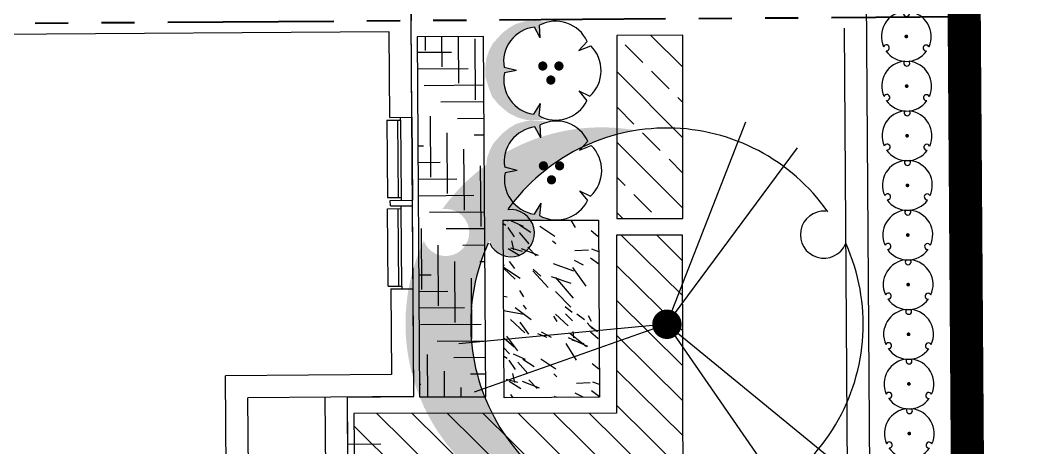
# Model space of a CAD drawing. Header units: feet. Extents: x 919634 to 928945, y 707022 to 708026.
# Drawn here: x 921055.55 to 921085.94, y 707282.8 to 707295.69 of the extents above; entities that cross this region are included whole.
import ezdxf

# ---------------------------------------------------------------- set-up
doc = ezdxf.new("R2010")
doc.units = ezdxf.units.FT
doc.header["$LTSCALE"] = 20
doc.header["$MEASUREMENT"] = 0
for name, pattern in [('PHANTOM2', [1.25, 0.625, -0.125, 0.125, -0.125, 0.125, -0.125]), ('Site Plan$0$HIDDEN2', [0.1875, 0.125, -0.0625]), ('Site Plan$0$PHANTOM2', [1.25, 0.625, -0.125, 0.125, -0.125, 0.125, -0.125])]:
    doc.linetypes.add(name, pattern=pattern)
doc.layers.add('-u-site-propline', color=7, linetype='PHANTOM2', true_color=0xd10000)
for name, color, linetype in [('-u-site-xref', 7, 'Continuous'), ('LK-SHRB-035M', 4, 'Continuous'), ('LK-SHRB-TRNK', 3, 'Continuous'), ('LP-SHRB', 7, 'Continuous'), ('Site Plan$0$-u-site-bldg_interior', 252, 'Continuous'), ('Site Plan$0$-u-site-wall', 4, 'Continuous'), ('Site Plan$0$SP-BLDG-ROOF ABOVE', 4, 'Site Plan$0$HIDDEN2'), ('x-RL TH4-LP Block$0$L-002', 253, 'Continuous'), ('x-RL TH4-LP Block$0$LK-SHRB-035M', 253, 'Continuous'), ('x-RL TH4-LP Block$0$LK-SHRB-TRNK', 253, 'Continuous'), ('x-RL TH4-LP Block$0$LK-TREE-013M', 253, 'Continuous'), ('x-RL TH4-LP Block$0$LK-TREE-035M', 253, 'Continuous'), ('x-RL TH4-LP Block$0$LK-TREE-050M', 253, 'Continuous'), ('x-RL TH4-LP Block$0$LK-TREE-TRNK', 253, 'Continuous'), ('x-RL TH4-LP Block$0$LP-PATT-GRND', 253, 'Continuous'), ('x-RL TH4-LP Block$0$LP-PATT-SHAR', 253, 'Continuous'), ('x-RL TH4-LP Block$0$LP-SHAR-BRDR-CONT', 253, 'Continuous'), ('x-RL TH4-LP Block$0$LP-SHRB', 253, 'Continuous'), ('x-RL TH4-LP Block$0$LP-TREE', 253, 'Continuous')]:
    doc.layers.add(name, color=color, linetype=linetype)
doc.layers.add('Site Plan$0$SP-LOT LINES', color=252, linetype='Site Plan$0$PHANTOM2', lineweight=40)
doc.layers.add('SP-BUILDING-FOOTPRINT', color=1, linetype='Continuous', lineweight=25)
for name, color, linetype, plot in [('x-RL TH4-LP Block$0$-u-site-no_plot', 253, 'Continuous', False), ('x-RL TH4-LP Block$0$LK-SHRB-SHAD', 253, 'Continuous', False), ('x-RL TH4-LP Block$0$LK-TREE-SHAD', 253, 'Continuous', False)]:
    doc.layers.add(name, color=color, linetype=linetype, plot=plot)
doc.layers.get('-u-site-xref').off()

# ---------------------------------------------------------------- blocks, each defined once
blk = doc.blocks.new('Site Plan$0$A$C8793d83c')
at = {"layer": 'Site Plan$0$-u-site-wall'}
for p, q in [((-8.790879084728658, -30.39103582000826), (-8.704234372125939, -43.7244449746795)), ((-9.460864938795567, -30.3953896004241), (-9.283333849394694, -57.71494065783918))]:
    blk.add_line(p, q, dxfattribs=at)
blk = doc.blocks.new('Site Plan')
at = {"layer": 'Site Plan$0$-u-site-bldg_interior'}
for p, q in [((921067.309332239, 707298.5938496244, -0.0005186576935219503), (921067.3301750083, 707295.6772576347, -0.0005186576935178462)), ((921067.3510177776, 707292.7606656449, -0.0005186576935219503), (921067.3301750083, 707295.6772576347, -0.0005186576935178462)), ((921066.6659073936, 707295.3391689545, -0.0005186580669056414), (921023.0003556961, 707295.0271229009, -0.0005186825238062222)), ((921066.6843681333, 707292.755901583, -0.0005186580669097454), (921066.6659073936, 707295.3391689545, -0.0005186580669056414)), ((921066.6843681333, 707292.755901583, -0.0005186580669097454), (921067.3510177776, 707292.7606656449, -0.0005186576935219503)), ((921067.0147240206, 707292.6749269358, -0.0005186578822122779), (921067.0141285128, 707292.7582581415, -0.0005186578822122779)), ((921067.3510177776, 707292.7606656449, -0.0005186576935219503), (921067.3688830097, 707290.260729479, -0.0005186576935219503)), ((921066.6016324356, 707292.6719748697, -0.0005186581135832198), (921067.0147240206, 707292.6749269358, -0.0005186578822122779)), ((921066.6016324356, 707292.6719748697, -0.0005186581135832198), (921066.6183066522, 707290.3387011149, -0.0005186581135832198)), ((921066.9221477339, 707292.6742653602, -0.0005186579340638852), (921066.9388219505, 707290.3409916055, -0.0005186579340638852)), ((921067.0147240206, 707292.6749269358, -0.0005186578822122779), (921067.0313982372, 707290.3416531811, -0.0005186578822122779)), ((921066.6183066522, 707290.3387011149, -0.0005186581135832198), (921067.0313982372, 707290.3416531811, -0.0005186578822122779)), ((921067.0313982372, 707290.3416531811, -0.0005186578822122779), (921067.0319937449, 707290.2583219756, -0.0005186578822122779)), ((921066.6206886831, 707290.0053762927, -0.0005186581135832198), (921067.0337802682, 707290.008328359, -0.0005186578822122779)), ((921066.6373628997, 707287.6721025379, -0.0005186581135832198), (921066.6206886831, 707290.0053762927, -0.0005186581135832198)), ((921066.7022333654, 707290.2559654171, -0.0005186580669097454), (921067.3688830097, 707290.260729479, -0.0005186576935219503)), ((921066.7034243809, 707290.0893030061, -0.0005186580669097454), (921066.7022333654, 707290.2559654171, -0.0005186580669097454)), ((921066.7034243809, 707290.0893030061, -0.0005186580669097454), (921067.3700740251, 707290.094067068, -0.0005186576935219503)), ((921066.957878198, 707287.6743930285, -0.0005186579340638852), (921066.9412039814, 707290.0076667833, -0.0005186579340638852)), ((921067.0337802682, 707290.008328359, -0.0005186578822122779), (921067.0331847604, 707290.0916595645, -0.0005186578822122779)), ((921067.0504544848, 707287.6750546041, -0.0005186578822122779), (921067.0337802682, 707290.008328359, -0.0005186578822122779)), ((921067.3700740251, 707290.094067068, -0.0005186576935219503), (921067.3688830097, 707290.260729479, -0.0005186576935219503)), ((921067.3879392572, 707287.5941309021, -0.0005186576935219503), (921067.3700740251, 707290.094067068, -0.0005186576935219503)), ((921066.6373628997, 707287.6721025379, -0.0005186581135832198), (921067.0504544848, 707287.6750546041, -0.0005186578822122779)), ((921066.7212896129, 707287.5893668402, -0.0005186580669097454), (921067.3879392572, 707287.5941309021, -0.0005186576935219503)), ((921066.7212896129, 707287.5893668402, -0.0005186580669097454), (921066.7397503528, 707285.0060994689, -0.0005186580669056414)), ((921067.0504544848, 707287.6750546041, -0.0005186578822122779), (921067.0510499924, 707287.5917233987, -0.0005186578822122779)), ((921067.4111640588, 707284.3442138865, -0.0005186576935178462), (921067.3879392572, 707287.5941309021, -0.0005186576935219503)), ((921066.7397503528, 707285.0060994689, -0.0005186580669056414), (921061.7398780211, 707284.9703690048, -0.0005186608673141048)), ((921061.7708444233, 707280.6371463172, -0.0005186608673141048), (921061.7398780211, 707284.9703690048, -0.0005186608673141048)), ((921067.4111640588, 707284.3442138865, -0.0005186576935178462), (921062.4112917271, 707284.3084834224, -0.0005186604939263097)), ((921062.4374940675, 707280.641910379, -0.0005186604939263097), (921062.4112917271, 707284.3084834224, -0.0005186604939263097)), ((921064.762301645, 707281.8367666916, -0.0005186591870951056), (921064.7445189207, 707284.3251573063, -0.0005186591870951056)), ((921065.4289512893, 707281.8415307535, -0.0005186588137073104), (921065.4111685648, 707284.3299213682, -0.0005186588137073104))]:
    blk.add_line(p, q, dxfattribs=at)
at = {"layer": 'Site Plan$0$SP-BLDG-ROOF ABOVE', "elevation": -0.0005186588137073104}
blk.add_lwpolyline([(921065.4748224402, 707275.4226413252), (921066.4747969066, 707275.429787418), (921066.421333032, 707282.911149717), (921065.4213585656, 707282.9040036243)], dxfattribs=at)
at = {"layer": 'Site Plan$0$SP-LOT LINES', "ltscale": 0.4, "elevation": -0.0005187010065281598}
for points in [[(921083.9963695528, 707295.796358849), (921083.8391555105, 707317.7957971088), (920989.8415556733, 707317.1240643827), (920989.9987697157, 707295.124626123)], [(921083.9963695528, 707295.796358849), (921084.1535835951, 707273.7969205893), (920990.1559837579, 707273.1251878632), (920989.9987697157, 707295.124626123)]]:
    blk.add_lwpolyline(points, close=True, dxfattribs=at)
at = {"layer": 'Site Plan$0$-u-site-wall', "extrusion": (3.085653148784256e-09, -5.101607450473686e-07, 0.9999999999998699), "rotation": 180.0371235714795}
blk.add_blockref('Site Plan$0$A$C8793d83c', (921071.7083139754, 707251.7140882938, -0.3579727492023463), dxfattribs=at)
blk = doc.blocks.new('x-RL TH4-LP Block$0$SHRUB-LRG-421')
at = {"layer": 'x-RL TH4-LP Block$0$LK-SHRB-SHAD'}
blk.add_hatch(color=256, dxfattribs=at).paths.add_polyline_path([(0.04890674199781841, 0.4855210793319458), (0.1251363003899257, 0.4961515451490079), (0.2279575585463363, 0.4996950395267881), (0.3307788259290732, 0.4731188634399501), (0.4300545247320002, 0.4252817499469046), (0.5240118891178724, 0.3455532274584883), (0.5966958789301486, 0.2605094662894487), (0.6303787066277664, 0.1719222222868169), (0.665834318615282, 0.05675879642525672), (0.667607102905194, -0.02474147036599916), (0.6551976405548317, -0.1345896575469361), (0.6250603722107044, -0.2178616744131325), (0.5896047602231818, -0.2834162367067066), (0.4956474050636501, -0.3861774409041772), (0.4282817496684288, -0.4393297930778495), (0.3591433099832955, -0.4800799235874322), (0.2545492675369729, -0.5101995882799528), (0.1588191280875293, -0.5137430826577329), (0.1020901507527654, -0.5084278439771097), (0.03472450458387755, -0.5013408667657373), (0.1198179567465303, -0.4729929463760598), (0.1074084943961608, -0.3471990546974375), (0.1712285904378987, -0.4570472418783744), (0.3095054605818319, -0.4109818726881684), (0.4123267187382424, -0.309992407021447), (0.4726012554264969, -0.1930572426291377), (0.4814651584233758, -0.09738301564303953), (0.4761468147799803, -0.03360019765230859), (0.3538249663399, -0.007024021565474214), (0.4796923741334638, 0.01778041021852061), (0.4779195990698923, 0.1453460461999825), (0.4247361810886048, 0.2799986593928168), (0.3644616536266909, 0.3526402046698607), (0.2598676111803684, 0.4199665112662778), (0.1747741497913893, 0.4359122215360571), (0.1091812786860658, 0.3313792672636495), (0.1251363003899257, 0.4554014146394252), (0.0666345479915833, 0.4784340963484794)])
at = {"layer": 'x-RL TH4-LP Block$0$LK-SHRB-035M'}
for p, q in [((0.1070605847806689, 0.3273411572877905), (0.1226090518030247, 0.4520215615394463)), ((0.1070605847806689, 0.3273411572877905), (0.1765469323739666, 0.4376839616435433)), ((-0.2847589954806651, 0.2000312582911725), (-0.3985323658521303, 0.2533470929504844)), ((-0.2847589954806651, 0.2000312582911725), (-0.3682287763061147, 0.3002145037162407)), ((0.3492184028398952, -0.005960485389671533), (0.4726012543041307, 0.01778040750961551)), ((0.3492184028398952, -0.005960485389671533), (0.4756331082320884, -0.0379481273089084)), ((-0.2847589954806651, -0.2119522290705191), (-0.4058325046575888, -0.2603783826503054)), ((-0.2847589954806651, -0.2119522290705191), (-0.3706232724072152, -0.3036816353641498)), ((0.1070605847806689, -0.3392621280671371), (0.1677669135920894, -0.4492698535837576)), ((0.1070605847806689, -0.3392621280671371), (0.1157028217975551, -0.4693743823489385))]:
    blk.add_line(p, q, dxfattribs=at)
for centre, start, end in [((-0.05022857247180212, 0.1414409158475465), 60.90413336494095, 153.4676079125364), ((0.1238117442153808, 0.08618405869442114), 348.9041333649409, 81.46760791253651), ((-0.1565623821000059, -0.00700595351980482), 132.904133364941, 225.4676079125363), ((0.1250407657126544, -0.09641342650505891), 276.9041333649411, 9.467607912536403), ((-0.04823997391631707, -0.1540080214654722), 204.904133364941, 297.4676079125363)]:
    blk.add_arc(centre, 0.3554337938960817, start, end, dxfattribs=at)
at = {"layer": 'x-RL TH4-LP Block$0$LK-SHRB-TRNK', "const_width": 0.04687499999999999}
for points in [[(-0.02397241328819177, 0.08914721400351056, 1), (0.02290258671183665, 0.08914721400351056, 1)], [(-0.1062937164925586, -0.0534374656917862, 1), (-0.05941871649256569, -0.0534374656917862, 1)], [(0.05834888991621057, -0.0534374656917862, 1), (0.1052238899162035, -0.0534374656917862, 1)]]:
    blk.add_lwpolyline(points, format="xyb", close=True, dxfattribs=at)
blk = doc.blocks.new('x-RL TH4-LP Block$0$TREE-DCID-003')
at = {"layer": 'x-RL TH4-LP Block$0$LK-TREE-SHAD'}
h = blk.add_hatch(color=256, dxfattribs=at)
edge = h.paths.add_edge_path()
edge.add_arc((0.3968856378834573, -0.2333818509402761), 0.05995317584729266, 21.15480853028251, 278.3748018779562)
edge.add_arc((-0.0008743671144202381, -0.001552788357258805), 0.4999999999999888, 279.61343828940755, 324.3885214776163, ccw=False)
edge.add_arc((0.1661256328855529, -0.001552788357258805), 0.4999999999999947, 260.3865617105924, 324.3885214776188)
edge.add_arc((0.5638856378834589, -0.233381850940269), 0.05995317584729203, 21.154808530276114, 278.3748018779562, ccw=False)
edge.add_arc((0.1661256328855529, -0.001552788357258805), 0.5000000000000079, 335.1410889306152, 454.3497853199299)
edge.add_arc((0.1661256328855529, -0.001552788357166435), 0.4999999999999096, 94.34978531993075, 99.61343828940916)
edge.add_arc((-0.0008743671144202381, -0.001552788357258805), 0.4999999999999982, -24.85891106938658, 80.38656171059262, ccw=False)
at = {"layer": 'x-RL TH4-LP Block$0$LK-TREE-013M'}
for q in [(-0.3183592836868456, 0.4595258906471003), (0.4913712824952938, 0.1734434279094685), (-0.3322606496014089, -0.4496665374920354)]:
    blk.add_line((-2.842170943040401e-14, -7.105427357601002e-15), q, dxfattribs=at)
at = {"layer": 'x-RL TH4-LP Block$0$LK-TREE-035M'}
for p, q in [((-2.842170943040401e-14, -7.105427357601002e-15), (-0.4515903841247564, 0.3696693285288433)), ((-2.842170943040401e-14, 0), (0.5297686363884111, 0.0506648332027595)), ((-2.842170943040401e-14, 0), (-0.2008581083670151, -0.5160614421430196))]:
    blk.add_line(p, q, dxfattribs=at)
at = {"layer": 'x-RL TH4-LP Block$0$LK-TREE-050M'}
for centre, radius, start, end in [((-2.842170943040401e-14, 0), 0.5, 94.34978531992998, 204.1974789143562), ((0.001889855033454069, 0.4603848002291073), 0.05995317584729301, 145.5617106720361, 37.37413056032761), ((-2.842170943040401e-14, 0), 0.5, 335.6607324966501, 84.36192919374905), ((-0.3996498600313885, -0.2285557376460972), 0.05995317584729301, 265.5617106720361, 157.3741305603282), ((0.3977600049978776, -0.2318290625830173), 0.05995317584729301, 25.56171067203578, 277.374130560328), ((-2.842170943040401e-14, 0), 0.5, 215.0580211348241, 323.9795308206069)]:
    blk.add_arc(centre, radius, start, end, dxfattribs=at)
at = {"layer": 'x-RL TH4-LP Block$0$LK-TREE-TRNK', "const_width": 0.0375}
blk.add_lwpolyline([(-0.01875000000001137, 0, 1), (0.01874999999998295, 0, 1)], format="xyb", close=True, dxfattribs=at)
blk = doc.blocks.new('x-RL TH4-LP Block', base_point=(1241.699483058648, -401.8217039814917))
at = {"layer": 'x-RL TH4-LP Block$0$LP-PATT-GRND'}
h = blk.add_hatch(dxfattribs=at)
h.set_pattern_fill('ANSI31', color=256, scale=6)
h.set_pattern_definition([(45, (922115.3144088449, 708877.3474265437), (-0.5303300858899107, 0.5303300858899107), [])])
h.paths.add_polyline_path([(1279.505214302976, -393.2866011194419), (1279.51859959017, -391.2970576409716), (1274.158978043473, -391.2544940019725), (1274.199483262375, -383.3476253123954), (1271.214432650944, -383.3476253123954), (1271.214432695124, -393.2486019332428)])
at = {"layer": 'x-RL TH4-LP Block$0$LP-PATT-SHAR'}
h = blk.add_hatch(dxfattribs=at)
h.set_pattern_fill('LAFX-A220-HBDASH', color=256, scale=11, angle=90, pattern_type=2)
h.set_pattern_definition([(90, (1278.785335282065, -379.4670058446055), (-11, 6.735557395310443e-16), [1.83337, -9.166666666663]), (90, (1278.285385282064, -379.9670658446055), (-11, 6.735557395310443e-16), [1.83337, -9.166666666663]), (90, (1277.785325282065, -380.4670158446055), (-11, 6.735557395310443e-16), [1.83337, -9.166666666663]), (90, (1277.285375282064, -380.9670758446055), (-11, 6.735557395310443e-16), [1.83337, -9.166666666663]), (90, (1276.785315282065, -381.4670258446055), (-11, 6.735557395310443e-16), [1.83337, -9.166666666663]), (90, (1276.401745282064, -378.1669158446055), (-11, 6.735557395310443e-16), [1.83337, -9.166666666663]), (90, (1276.285365282065, -381.9670858446055), (-11, 6.735557395310443e-16), [1.83337, -9.166666666663]), (90, (1275.901795282065, -378.6668658446055), (-11, 6.735557395310443e-16), [1.83337, -9.166666666663]), (90, (1275.785305282064, -382.4670358446055), (-11, 6.735557395310443e-16), [1.83337, -9.166666666663]), (90, (1275.401746282065, -379.1669258446055), (-11, 6.735557395310443e-16), [1.83337, -9.166666666663]), (90, (1275.285333282065, -382.9670958446055), (-11, 6.735557395310443e-16), [1.83337, -9.166666666663]), (90, (1274.901752282065, -379.6668758446055), (-11, 6.735557395310443e-16), [1.83337, -9.166666666663]), (90, (1274.785339282065, -383.4670458446055), (-11, 6.735557395310443e-16), [1.83337, -9.166666666663]), (90, (1274.401747282064, -380.1669358446055), (-11, 6.735557395310443e-16), [1.83337, -9.166666666663]), (90, (1274.285334282064, -383.9669958446055), (-11, 6.735557395310443e-16), [1.83337, -9.166666666663]), (90, (1274.106023282065, -376.8293158446055), (-11, 6.735557395310443e-16), [1.83337, -9.166666666663]), (90, (1273.901753282064, -380.6668858446055), (-11, 6.735557395310443e-16), [1.83337, -9.166666666663]), (90, (1273.785329282065, -384.4670558446055), (-11, 6.735557395310443e-16), [1.83337, -9.166666666663]), (90, (1273.606029282065, -377.3293758446055), (-11, 6.735557395310443e-16), [1.83337, -9.166666666663]), (90, (1273.401715282065, -381.1669458446055), (-11, 6.735557395310443e-16), [1.83337, -9.166666666663]), (90, (1273.285335282065, -384.9670058446055), (-11, 6.735557395310443e-16), [1.83337, -9.166666666663]), (90, (1273.106035282065, -377.8293258446055), (-11, 6.735557395310443e-16), [1.83337, -9.166666666663]), (90, (1272.901765282065, -381.6668958446055), (-11, 6.735557395310443e-16), [1.83337, -9.166666666663]), (90, (1272.785385282064, -385.4670658446055), (-11, 6.735557395310443e-16), [1.83337, -9.166666666663]), (90, (1272.605975282064, -378.3293858446055), (-11, 6.735557395310443e-16), [1.83337, -9.166666666663]), (90, (1272.401705282065, -382.1669558446055), (-11, 6.735557395310443e-16), [1.83337, -9.166666666663]), (90, (1272.285325282065, -385.9670158446055), (-11, 6.735557395310443e-16), [1.83337, -9.166666666663]), (90, (1272.106025282065, -378.8293358446055), (-11, 6.735557395310443e-16), [1.83337, -9.166666666663]), (90, (1271.901755282065, -382.6669058446055), (-11, 6.735557395310443e-16), [1.83337, -9.166666666663]), (90, (1271.785375282064, -386.4670428446055), (-11, 6.735557395310443e-16), [1.83337, -9.166666666663]), (90, (1271.606075282064, -379.3293958446055), (-11, 6.735557395310443e-16), [1.83337, -9.166666666663]), (90, (1271.401695282065, -383.1668558446055), (-11, 6.735557395310443e-16), [1.83337, -9.166666666663]), (90, (1271.285315282065, -386.9670478446055), (-11, 6.735557395310443e-16), [1.83337, -9.166666666663]), (90, (1271.106015282065, -379.8293458446055), (-11, 6.735557395310443e-16), [1.83337, -9.166666666663]), (90, (1270.901745282064, -383.6669158446055), (-11, 6.735557395310443e-16), [1.83337, -9.166666666663]), (90, (1270.785365282065, -387.4670418446055), (-11, 6.735557395310443e-16), [1.83337, -9.166666666663]), (90, (1270.606065282064, -380.3294058446055), (-11, 6.735557395310443e-16), [1.83337, -9.166666666663]), (90, (1270.401795282065, -384.1668658446055), (-11, 6.735557395310443e-16), [1.83337, -9.166666666663]), (90, (1270.285305282064, -387.9670468446055), (-11, 6.735557395310443e-16), [1.83337, -9.166666666663]), (90, (1270.106005282064, -380.8293558446055), (-11, 6.735557395310443e-16), [1.83337, -9.166666666663]), (90, (1269.901735282064, -384.6669258446055), (-11, 6.735557395310443e-16), [1.83337, -9.166666666663]), (90, (1269.785355282065, -388.4670958446055), (-11, 6.735557395310443e-16), [1.83337, -9.166666666663]), (90, (1269.606055282065, -381.3294158446055), (-11, 6.735557395310443e-16), [1.83337, -9.166666666663]), (90, (1269.401785282065, -385.1668758446055), (-11, 6.735557395310443e-16), [1.83337, -9.166666666663]), (90, (1269.285295282064, -388.9670458446055), (-11, 6.735557395310443e-16), [1.83337, -9.166666666663]), (90, (1269.105995282064, -381.8293658446055), (-11, 6.735557395310443e-16), [1.83337, -9.166666666663]), (90, (1268.901725282064, -385.6669358446055), (-11, 6.735557395310443e-16), [1.83337, -9.166666666663]), (90, (1268.785345282065, -389.4669958446055), (-11, 6.735557395310443e-16), [1.83337, -9.166666666663]), (90, (1268.606045282065, -382.3293158446055), (-11, 6.735557395310443e-16), [1.83337, -9.166666666663]), (90, (1268.401775282065, -386.1668858446055), (-11, 6.735557395310443e-16), [1.83337, -9.166666666663]), (90, (1268.354145282065, -389.9670558446055), (-11, 6.735557395310443e-16), [1.83337, -9.166666666663]), (90, (1268.105985282064, -382.8293758446055), (-11, 6.735557395310443e-16), [1.83337, -9.166666666663]), (90, (1267.901715282065, -386.6669018446055), (-11, 6.735557395310443e-16), [1.83337, -9.166666666663]), (90, (1267.606035282065, -383.3293258446055), (-11, 6.735557395310443e-16), [1.83337, -9.166666666663]), (90, (1267.401765282065, -387.1669068446055), (-11, 6.735557395310443e-16), [1.83337, -9.166666666663]), (90, (1267.105975282064, -383.8293858446055), (-11, 6.735557395310443e-16), [1.83337, -9.166666666663]), (90, (1266.901705282065, -387.6669118446055), (-11, 6.735557395310443e-16), [1.83337, -9.166666666663]), (90, (1266.606025282065, -384.3293358446055), (-11, 6.735557395310443e-16), [1.83337, -9.166666666663]), (90, (1266.401755282065, -388.1669058446055), (-11, 6.735557395310443e-16), [1.83337, -9.166666666663]), (90, (1266.106075282064, -384.8293958446055), (-11, 6.735557395310443e-16), [1.83337, -9.166666666663]), (90, (1265.970555282064, -388.6668558446055), (-11, 6.735557395310443e-16), [1.83337, -9.166666666663]), (90, (1265.606015282065, -385.3293458446055), (-11, 6.735557395310443e-16), [1.83337, -9.166666666663]), (90, (1265.106065282064, -385.8294058446055), (-11, 6.735557395310443e-16), [1.83337, -9.166666666663]), (90, (1264.606005282064, -386.3293668446055), (-11, 6.735557395310443e-16), [1.83337, -9.166666666663]), (90, (1264.106055282065, -386.8293608446055), (-11, 6.735557395310443e-16), [1.83337, -9.166666666663]), (90, (1263.674855282065, -387.3293658446055), (-11, 6.735557395310443e-16), [1.83337, -9.166666666663]), (180, (1276.174815282065, -376.6211958446055), (-1.347111479062089e-15, -11), [1.83337, -9.166666666663]), (180, (1275.674854282064, -377.1211458446055), (-1.347111479062089e-15, -11), [1.83337, -9.166666666663]), (180, (1275.174860282065, -377.6212058446055), (-1.347111479062089e-15, -11), [1.83337, -9.166666666663]), (180, (1278.470625282064, -377.9586858446055), (-1.347111479062089e-15, -11), [1.83337, -9.166666666663]), (180, (1274.674855282065, -378.1211558446055), (-1.347111479062089e-15, -11), [1.83337, -9.166666666663]), (180, (1277.970565282065, -378.4587458446055), (-1.347111479062089e-15, -11), [1.83337, -9.166666666663]), (180, (1274.174850282064, -378.6212158446055), (-1.347111479062089e-15, -11), [1.83337, -9.166666666663]), (180, (1277.470615282065, -378.9586958446055), (-1.347111479062089e-15, -11), [1.83337, -9.166666666663]), (180, (1273.674856282065, -379.1211658446055), (-1.347111479062089e-15, -11), [1.83337, -9.166666666663]), (180, (1280.854215282065, -379.2588858446055), (-1.347111479062089e-15, -11), [1.83337, -9.166666666663]), (180, (1276.970555282064, -379.4587558446055), (-1.347111479062089e-15, -11), [1.83337, -9.166666666663]), (180, (1273.174895282064, -379.6212258446055), (-1.347111479062089e-15, -11), [1.83337, -9.166666666663]), (180, (1280.354155282065, -379.7588358446055), (-1.347111479062089e-15, -11), [1.83337, -9.166666666663]), (180, (1276.470605282065, -379.9587058446055), (-1.347111479062089e-15, -11), [1.83337, -9.166666666663]), (180, (1272.674835282065, -380.1211758446055), (-1.347111479062089e-15, -11), [1.83337, -9.166666666663]), (180, (1279.854205282064, -380.2588958446055), (-1.347111479062089e-15, -11), [1.83337, -9.166666666663]), (180, (1275.970545282064, -380.4587658446055), (-1.347111479062089e-15, -11), [1.83337, -9.166666666663]), (180, (1272.174885282064, -380.6212358446055), (-1.347111479062089e-15, -11), [1.83337, -9.166666666663]), (180, (1279.354145282065, -380.7588458446055), (-1.347111479062089e-15, -11), [1.83337, -9.166666666663]), (180, (1275.470573282065, -380.9587158446055), (-1.347111479062089e-15, -11), [1.83337, -9.166666666663]), (180, (1271.674825282065, -381.1211858446055), (-1.347111479062089e-15, -11), [1.83337, -9.166666666663]), (180, (1278.854195282064, -381.2589058446055), (-1.347111479062089e-15, -11), [1.83337, -9.166666666663]), (180, (1274.970579282065, -381.4587758446055), (-1.347111479062089e-15, -11), [1.83337, -9.166666666663]), (180, (1271.174875282064, -381.6211358446055), (-1.347111479062089e-15, -11), [1.83337, -9.166666666663]), (180, (1278.354135282065, -381.7588558446055), (-1.347111479062089e-15, -11), [1.83337, -9.166666666663]), (180, (1274.470574282064, -381.9587258446055), (-1.347111479062089e-15, -11), [1.83337, -9.166666666663]), (180, (1270.674815282065, -382.1211958446055), (-1.347111479062089e-15, -11), [1.83337, -9.166666666663]), (180, (1277.854185282064, -382.2589158446055), (-1.347111479062089e-15, -11), [1.83337, -9.166666666663]), (180, (1273.970580282064, -382.4586758446055), (-1.347111479062089e-15, -11), [1.83337, -9.166666666663]), (180, (1270.174865282065, -382.6211458446055), (-1.347111479062089e-15, -11), [1.83337, -9.166666666663]), (180, (1277.354125282065, -382.7588658446055), (-1.347111479062089e-15, -11), [1.83337, -9.166666666663]), (180, (1273.470575282065, -382.9587358446055), (-1.347111479062089e-15, -11), [1.83337, -9.166666666663]), (180, (1269.674805282064, -383.1212058446055), (-1.347111479062089e-15, -11), [1.83337, -9.166666666663]), (180, (1276.854175282064, -383.2588158446055), (-1.347111479062089e-15, -11), [1.83337, -9.166666666663]), (180, (1272.970625282064, -383.4586858446055), (-1.347111479062089e-15, -11), [1.83337, -9.166666666663]), (180, (1269.174855282065, -383.6211558446055), (-1.347111479062089e-15, -11), [1.83337, -9.166666666663]), (180, (1276.354115282065, -383.7588758446055), (-1.347111479062089e-15, -11), [1.83337, -9.166666666663]), (180, (1272.470565282065, -383.9587458446055), (-1.347111479062089e-15, -11), [1.83337, -9.166666666663]), (180, (1268.674905282065, -384.1212158446055), (-1.347111479062089e-15, -11), [1.83337, -9.166666666663]), (180, (1275.854165282065, -384.2588258446055), (-1.347111479062089e-15, -11), [1.83337, -9.166666666663]), (180, (1271.970615282065, -384.4586958446055), (-1.347111479062089e-15, -11), [1.83337, -9.166666666663]), (180, (1268.174845282065, -384.6211658446055), (-1.347111479062089e-15, -11), [1.83337, -9.166666666663]), (180, (1275.354160282065, -384.7588858446055), (-1.347111479062089e-15, -11), [1.83337, -9.166666666663]), (180, (1271.470555282064, -384.9587558446055), (-1.347111479062089e-15, -11), [1.83337, -9.166666666663]), (180, (1267.674895282064, -385.1212258446055), (-1.347111479062089e-15, -11), [1.83337, -9.166666666663]), (180, (1274.854166282065, -385.2588358446055), (-1.347111479062089e-15, -11), [1.83337, -9.166666666663]), (180, (1270.970605282065, -385.4587058446055), (-1.347111479062089e-15, -11), [1.83337, -9.166666666663]), (180, (1267.174835282065, -385.6211758446055), (-1.347111479062089e-15, -11), [1.83337, -9.166666666663]), (180, (1274.354161282065, -385.7588958446055), (-1.347111479062089e-15, -11), [1.83337, -9.166666666663]), (180, (1270.470545282064, -385.9587658446055), (-1.347111479062089e-15, -11), [1.83337, -9.166666666663]), (180, (1266.674885282064, -386.1212358446055), (-1.347111479062089e-15, -11), [1.83337, -9.166666666663]), (180, (1273.854167282065, -386.2588678446055), (-1.347111479062089e-15, -11), [1.83337, -9.166666666663]), (180, (1269.970595282065, -386.4587268446055), (-1.347111479062089e-15, -11), [1.83337, -9.166666666663]), (180, (1266.174825282065, -386.6211858446055), (-1.347111479062089e-15, -11), [1.83337, -9.166666666663]), (180, (1273.354195282064, -386.7588618446055), (-1.347111479062089e-15, -11), [1.83337, -9.166666666663]), (180, (1269.470535282064, -386.9587318446055), (-1.347111479062089e-15, -11), [1.83337, -9.166666666663]), (180, (1265.743735282065, -387.1211908446055), (-1.347111479062089e-15, -11), [1.83337, -9.166666666663]), (180, (1272.854135282065, -387.2588668446055), (-1.347111479062089e-15, -11), [1.83337, -9.166666666663]), (180, (1268.970585282065, -387.4587258446055), (-1.347111479062089e-15, -11), [1.83337, -9.166666666663]), (180, (1272.354185282064, -387.7588718446055), (-1.347111479062089e-15, -11), [1.83337, -9.166666666663]), (180, (1268.470525282065, -387.9587308446055), (-1.347111479062089e-15, -11), [1.83337, -9.166666666663]), (180, (1271.854125282065, -388.2588658446055), (-1.347111479062089e-15, -11), [1.83337, -9.166666666663]), (180, (1268.039435282064, -388.4587358446055), (-1.347111479062089e-15, -11), [1.83337, -9.166666666663]), (180, (1271.354175282064, -388.7588158446055), (-1.347111479062089e-15, -11), [1.83337, -9.166666666663]), (180, (1270.854115282065, -389.2588758446055), (-1.347111479062089e-15, -11), [1.83337, -9.166666666663]), (180, (1270.423025282065, -389.7588258446055), (-1.347111479062089e-15, -11), [1.83337, -9.166666666663])])
h.paths.add_polyline_path([(1274.674855282065, -387.3293658446055), (1285.532816391904, -387.3293658446055), (1285.532816391904, -385.3293658471666), (1274.691703984747, -385.3293658471666)])
h = blk.add_hatch(dxfattribs=at)
h.set_pattern_fill('LAFX-C235-MULCH', color=256, scale=4, pattern_type=2)
h.set_pattern_definition([(4.236394799059999, (922119.7141769587, 708880.2410070188), (-55.99999999996307, -3.999999999998226), [0.196788, -108.099101158]), (11.8886580396, (922122.1418569587, 708882.2689270187), (-19.99999999998795, -3.999999999987124), [0.28226, -77.3836900904]), (18.7586503478, (922118.5511809587, 708881.7892070188), (-12.00135249324568, -3.995940231420409), [0.40684, -210.8370881116]), (26.5650511771, (922118.7256289587, 708880.6116870188), (3.999999999998839, 4.000000000001912), [0.195036, -8.74923497568]), (29.291362171, (922118.6456569587, 708881.2368470188), (-99.99999999996487, -56.0000000000163), [0.34172, -187.7008469828]), (30.5792268725, (922122.2944969587, 708883.0540470188), (-67.99999999995879, -39.99999999999294), [0.18574, -102.0297179592]), (30.96375653209999, (922121.4077369587, 708881.0042070188), (-7.999999999990193, -3.99999999999663), [0.59336, -22.7304477954]), (31.6075022462, (922122.1491369586, 708881.8546070188), (-20.00000000002493, -11.9999999999917), [0.2219, -60.8354494424]), (33.69006752600001, (922120.7172169588, 708879.2742670188), (-7.999999999996394, -3.999999999999507), [0.262072, -14.16013209604]), (34.6951535312, (922121.1388169588, 708882.8576870188), (-11.99999999999839, -7.999999999988333), [0.34478, -62.90077335639999]), (35.188743132, (922120.1502569587, 708878.8744910188), (-107.9704025626283, -76.04204212472915), [0.69372, -214.6014234584]), (35.7538872544, (922121.8729369587, 708880.6189670188), (-28.00000000002642, -19.99999999999163), [0.44784, -122.7755438572]), (36.41637851990001, (922119.3943369586, 708880.4008870188), (-76.01414970793455, -55.98079174272707), [0.55096, -208.255153236]), (36.8698976458, (922118.8637313587, 708882.4506470188), (-12.00000000000615, -7.99999999999078), [0.145372, -19.85462805224]), (37.18470645320001, (922118.9364169587, 708881.9200470188), (-15.99999999999958, -11.99999999998536), [0.26458, -145.3376168468]), (38.9909940425, (922120.3683369587, 708881.1568470187), (-20.0000000000038, -15.99999999999983), [0.196388, -107.877662002]), (39.61068824, (922120.0266969587, 708882.2907270188), (-91.99999999997935, -75.99999999991097), [0.82084, -149.7514050452]), (40.50284838530001, (922121.7929769587, 708881.9709270188), (-135.9659065597899, -116.0399597267622), [0.45884, -215.1704678476]), (41.34777721970001, (922118.9436969587, 708881.4040470188), (-31.99999999991816, -27.9999999999343), [0.24204, -132.9645501448]), (42.58049078329999, (922122.2290969586, 708879.3106070188), (-47.99999999992922, -43.99999999986755), [0.365244, -200.632269924]), (42.84703721090001, (922119.3652569588, 708881.6292870188), (-107.9619766122515, -100.0410496043131), [0.68404, -222.9227381596]), (43.36342295840001, (922120.2883769587, 708881.9854470188), (-68.00000000007914, -64.00000000011224), [0.359924, -98.67542319200001]), (43.95837332399999, (922120.5718569587, 708881.7456070188), (-107.9999999998423, -103.9999999998839), [0.5654399999999999, -155.023745074]), (44.0289780689, (922119.8231769587, 708882.4942470188), (-116.0000000001742, -112.0000000000871), [0.303284, -166.5978840112]), (44.1185960034, (922118.6674969587, 708879.1870470188), (-123.9413914751457, -120.0605325627017), [0.6684, -177.5451185268]), (45.9093804492, (922121.2696569588, 708881.3458070188), (120.0000000000683, 124.0000000000745), [0.32384, -177.8895149972]), (46.19348942400001, (922121.8074969586, 708881.4984470188), (88.04075343188468, 91.961001164119), [0.49352, -132.4726452916]), (46.49433359130001, (922122.5561769587, 708882.6178070188), (71.96612476155346, 76.03207801210893), [0.59128, -109.7536501416]), (47.29061004259999, (922122.2944969587, 708881.1495670188), (44.00000000004975, 47.99999999998922), [0.51436, -70.252845592]), (47.29061004259999, (922118.7764969587, 708882.3560470188), (44.00000000004975, 47.99999999998922), [0.1286, -70.6386294368]), (47.8155566842, (922119.7141769587, 708881.4621270188), (76.00000000003259, 84.00000000000307), [0.3139, -172.4286839816]), (48.6913859865, (922121.0588569588, 708879.2015790188), (27.99999999997342, 32.00000000002454), [0.63864, -175.0884164632]), (48.945186229, (922119.3289369587, 708882.4869670188), (80.00000000014165, 92.00000000004077), [0.298808, -164.139629128]), (49.2891533288, (922119.2562169587, 708879.3832870187), (23.98960873812287, 28.00890345213219), [0.41232, -189.6192475584]), (50.52754015170001, (922118.8637313587, 708880.9314870188), (35.99999999987128, 43.99999999991179), [0.6402800000000001, -87.4505651716]), (50.59933933650001, (922121.2187369587, 708880.5244470187), (35.999999999971, 43.99999999993225), [0.26338, -144.6779873448]), (51.6666598909, (922122.5270969587, 708880.0229270188), (59.99999999990578, 75.99999999987719), [0.398448, -218.8730720772]), (52.1250163489, (922120.5645769587, 708880.9024470188), (12.00000000000035, 15.99999999999941), [0.165748, -45.4412674816]), (52.5238204386, (922119.6560169586, 708882.2762070188), (52.00000000003287, 67.99999999994802), [0.274768, -150.9336970072]), (52.74471054640001, (922119.9249369587, 708879.8630070188), (12.00571148050183, 15.99571479635884), [0.64836, -124.9541741904]), (52.853313302, (922121.7784569587, 708879.8412070188), (11.99999999998811, 15.99999999999677), [0.300924, -165.3010089128]), (52.853313302, (922118.6674809587, 708879.7903270188), (11.99999999998811, 15.99999999999677), [0.6018399999999999, -165.0000854696]), (53.42696902149999, (922120.9716169587, 708882.6323670188), (80.00000000000671, 108.0000000000848), [0.280572, -154.1215008996]), (55.0079798014, (922122.3162969587, 708880.5826070188), (8.000000000000005, 11.99999999998184), [0.2661719999999999, -48.56004884799999]), (55.58163552090001, (922121.0006969587, 708880.9533270188), (51.97263882129674, 76.01871357711228), [0.4758, -169.2769596504]), (55.88552705470001, (922121.1460569587, 708881.7674070188), (7.999999999982264, 11.99999999999247), [0.54432, -149.2288414084]), (56.30993247399999, (922120.4700969587, 708879.6958470189), (3.999999999999508, 7.999999999996393), [0.7338, -13.68840068556]), (56.30993247399999, (922119.5542569587, 708880.0011270188), (3.999999999999508, 7.999999999996393), [0.28828, -14.13392479544]), (56.59217541029999, (922122.0691769588, 708882.7123270188), (108.0552685508548, 163.9635902827126), [0.40924, -210.3797519764]), (57.14427804959999, (922118.5003009588, 708880.2628070188), (36.02656141108064, 55.98291590184687), [0.41532, -147.1516050132]), (57.99461679189999, (922119.8231769587, 708879.2524590188), (11.99999999999397, 19.99999999998042), [0.4114399999999999, -37.32449366455999]), (60.708637829, (922120.8916569587, 708878.9035670188), (56.00000000001632, 99.99999999996487), [0.3417, -187.7008469828]), (62.81888891450001, (922120.2302169587, 708880.8878870188), (4.000000000003781, 7.99999999999943), [0.302324, -166.0707500204]), (65.1794586645, (922121.6548569587, 708882.5742070188), (23.98016984858512, 52.00914779172928), [0.64068, -237.3845405396]), (66.2505055071, (922120.0412569587, 708879.6013670188), (27.99999999999469, 63.99999999988719), [0.397056, -108.8549478608]), (68.1985905136, (922120.0993769587, 708881.2149670188), (4.000000000010463, 11.999999999997), [0.5479999999999999, -20.99266290064]), (68.4590240815, (922120.5500569587, 708882.2325670188), (51.99999999990812, 132.0000000000264), [0.296948, -163.116638836]), (69.1022345012, (922119.2416969587, 708880.0011270188), (31.96079913338266, 84.01492319077363), [0.42792, -145.1742755116]), (69.22774531800002, (922122.4471369587, 708879.8121270188), (11.99999999996873, 31.99999999999514), [0.225444, -123.83905563]), (70.3461759419, (922121.0006969587, 708879.9138870188), (4.000000000006307, 11.99999999998665), [0.64832, -58.8159421784]), (70.9743939624, (922121.6330569587, 708879.4196470188), (4.000000000009033, 12.00000000000449), [0.44592, -122.2569542368]), (71.5650511771, (922119.5178969587, 708880.8733670188), (-1.536326621476292e-12, 4.000000000002049), [0.6205999999999999, -12.02850691588]), (72.9794743885, (922121.5458569587, 708879.9938470188), (43.99999999994675, 144.0000000000047), [0.372476, -204.6055718795999]), (74.8459319497, (922119.5251769586, 708882.7123270188), (39.99999999994552, 147.9999999999274), [0.361464, -198.555606126]), (78.690067526, (922119.1399369587, 708878.8018070188), (-6.269429420058259e-13, 4.000000000000169), [0.593, -19.80307453568]), (79.91940201250002, (922122.2000169588, 708879.9284470188), (11.99999999994069, 67.99999999995808), [0.6644399999999999, -182.1578872004]), (93.0664855011, (922120.5863769586, 708880.4954070188), (3.963425912546002, -76.00191612744558), [0.4076399999999999, -147.8084333904])])
h.paths.add_polyline_path([(1279.978807319538, -390.758892238955), (1274.640606650151, -390.7483329747338), (1274.640751570696, -387.880182473571), (1279.996042406652, -387.880225259345)])
h = blk.add_hatch(dxfattribs=at)
h.set_pattern_fill('ANSI33', color=256, scale=6, angle=179.5419676139324)
h.set_pattern_definition([(224.5419676139323, (922115.3532326851, 708868.4543618049), (1.052147269432189, -1.069105291085209), []), (224.5419676139323, (922114.2926064067, 708868.4628408157), (1.052147269432189, -1.069105291085209), [0.7499999999999996, -0.3749999999999998])])
h.paths.add_polyline_path([(1285.526123746008, -393.3356077808421), (1285.539509033319, -391.3460643022554), (1280.018553434638, -391.3084856033092), (1280.005168147444, -393.2980290817795)])
at = {"layer": 'x-RL TH4-LP Block$0$-u-site-no_plot'}
blk.add_line((1241.699483058648, -401.8217039814039), (1330.366149725276, -401.8217039814762), dxfattribs=at)
at = {"layer": 'x-RL TH4-LP Block$0$L-002'}
blk.add_lwpolyline([(1279.505214302976, -393.2866011194419), (1279.51859959017, -391.2970576409716), (1274.158978043473, -391.2544940019725), (1274.199483262375, -383.3476253123954), (1271.214432650944, -383.3476253123954), (1271.214432695124, -393.2486019332428)], close=True, dxfattribs=at)
at = {"layer": 'x-RL TH4-LP Block$0$LP-SHAR-BRDR-CONT'}
for points in [[(1274.674855282065, -387.3293658446055), (1285.532816391904, -387.3293658446055), (1285.532816391904, -385.3293658471666), (1274.691703984747, -385.3293658471666)], [(1279.978807319538, -390.758892238955), (1274.640606650151, -390.7483329747338), (1274.640751570696, -387.880182473571), (1279.996042406652, -387.880225259345)], [(1285.526123746008, -393.3356077808421), (1285.539509033319, -391.3460643022554), (1280.018553434638, -391.3084856033092), (1280.005168147444, -393.2980290817795)]]:
    blk.add_lwpolyline(points, close=True, dxfattribs=at)
at = {"layer": 'x-RL TH4-LP Block$0$LP-SHRB', "xscale": 2.960220199269135, "yscale": 2.960220199269135, "zscale": 2.960220199269135, "rotation": 89.54196761393237}
for p in [(1281.463727414724, -389.3500295876293, -0.0008547103314370103), (1284.471514294855, -389.3524165004492, -0.0008547103314370103)]:
    blk.add_blockref('x-RL TH4-LP Block$0$SHRUB-LRG-421', p, dxfattribs=at)
at = {"layer": 'x-RL TH4-LP Block$0$LP-TREE', "xscale": 11.82707345530831, "yscale": 11.82707345530831, "zscale": 11.82707345530831, "rotation": 89.54196761393237}
blk.add_blockref('x-RL TH4-LP Block$0$TREE-DCID-003', (1276.822823074413, -392.7977745572571), dxfattribs=at)
blk = doc.blocks.new('SHRUB-LRG-020')
at = {"layer": 'LK-SHRB-035M'}
for centre, radius, start, end in [((0, 0), 0.5, 94.34978531993045, 204.197478914356), ((0.001889855033477161, 0.4603848002291109), 0.05995317584729301, 145.5617106720357, 37.37413056032797), ((0, 0), 0.5, 335.6607324966503, 84.36192919374862), ((-0.3996498600313707, -0.2285557376460936), 0.05995317584729301, 265.5617106720358, 157.3741305603279), ((0.3977600049978971, -0.2318290625830173), 0.05995317584729301, 25.56171067203576, 277.3741305603279), ((0, 0), 0.5, 215.0580211348241, 323.979530820607)]:
    blk.add_arc(centre, radius, start, end, dxfattribs=at)
at = {"layer": 'LK-SHRB-TRNK', "const_width": 0.0375}
blk.add_lwpolyline([(-0.01875000000000071, 0, 1), (0.01875000000000071, 0, 1)], format="xyb", close=True, dxfattribs=at)

msp = doc.modelspace()

# ---------------------------------------------------------------- block references
at = {"layer": '-u-site-xref'}
msp.add_blockref('Site Plan', (0, 0), dxfattribs=at)

# ---------------------------------------------------------------- next in the draw order: linework, layer by layer
at = {"layer": 'SP-BUILDING-FOOTPRINT', "elevation": -0.0005186554532171543}
msp.add_lwpolyline([(921065.4849046944, 707274.0118008872), (921065.4111685648, 707284.3299213682), (921067.4111640588, 707284.3442138865), (921067.2491859576, 707307.0103013829), (921065.2491904636, 707306.9960088644), (921065.1753475044, 707317.3290783502), (921067.175296437, 707317.3433705359), (921067.0823967704, 707330.3431029527), (921071.0822946357, 707330.371687324), (921071.0132161968, 707340.0380430148), (921065.0133693987, 707339.9951664578), (921065.0133668315, 707339.9955256939), (921032.8475236059, 707339.7653646222), (921032.928512658, 707328.4323206705), (921012.6790297144, 707328.2876122907), (921012.755254787, 707317.6212179835), (921001.922244547, 707317.54380231), (921002.0032344647, 707306.2106372509), (921022.2527170026, 707306.3554023835), (921022.4099306365, 707284.356021284), (921002.1604476928, 707284.2113129041), (921002.2414375223, 707272.8781479282)], dxfattribs=at)

# ---------------------------------------------------------------- next in the draw order: block references
at = {"layer": '-u-site-xref', "rotation": 90.40944451206967}
msp.add_blockref('x-RL TH4-LP Block', (921084.3131797734, 707251.4641575083, -0.0004400241440647697), dxfattribs=at)

# ---------------------------------------------------------------- next in the draw order: linework, layer by layer
at = {"layer": '-u-site-propline', "const_width": 1}
msp.add_lwpolyline([(920947.0000886252, 707545.9204017931), (920946.2013768834, 707600.8345230455), (920548.4734135537, 707598.2488059332), (920114.5755185183, 707595.4173937511), (920115.1048384466, 707522.8953291861), (920102.9668962085, 707404.7482034572), (920105.5431136015, 707051.8130943171), (920991.6971269739, 707057.367269914), (920991.4728619354, 707093.1250671773), (921085.439179533, 707093.7985091242), (921082.2021453959, 707546.7798329409)], close=True, dxfattribs=at)

# ---------------------------------------------------------------- next in the draw order: block references
at = {"layer": 'LP-SHRB', "xscale": 1.502163410681632, "yscale": 1.502163410681632, "zscale": 1.502163410681632}
for p in [(921082.2508053661, 707295.1947485958), (921082.2620330313, 707293.6990817842), (921082.2732606966, 707292.2034149726), (921082.2844883618, 707290.707748161), (921082.295716027, 707289.2120813495), (921082.3069436923, 707287.7164145379), (921082.3181713575, 707286.2207477263), (921082.3293990227, 707284.7250809147), (921082.340626688, 707283.2294141031)]:
    msp.add_blockref('SHRUB-LRG-020', p, dxfattribs=at)

doc.saveas('drawing.dxf')
